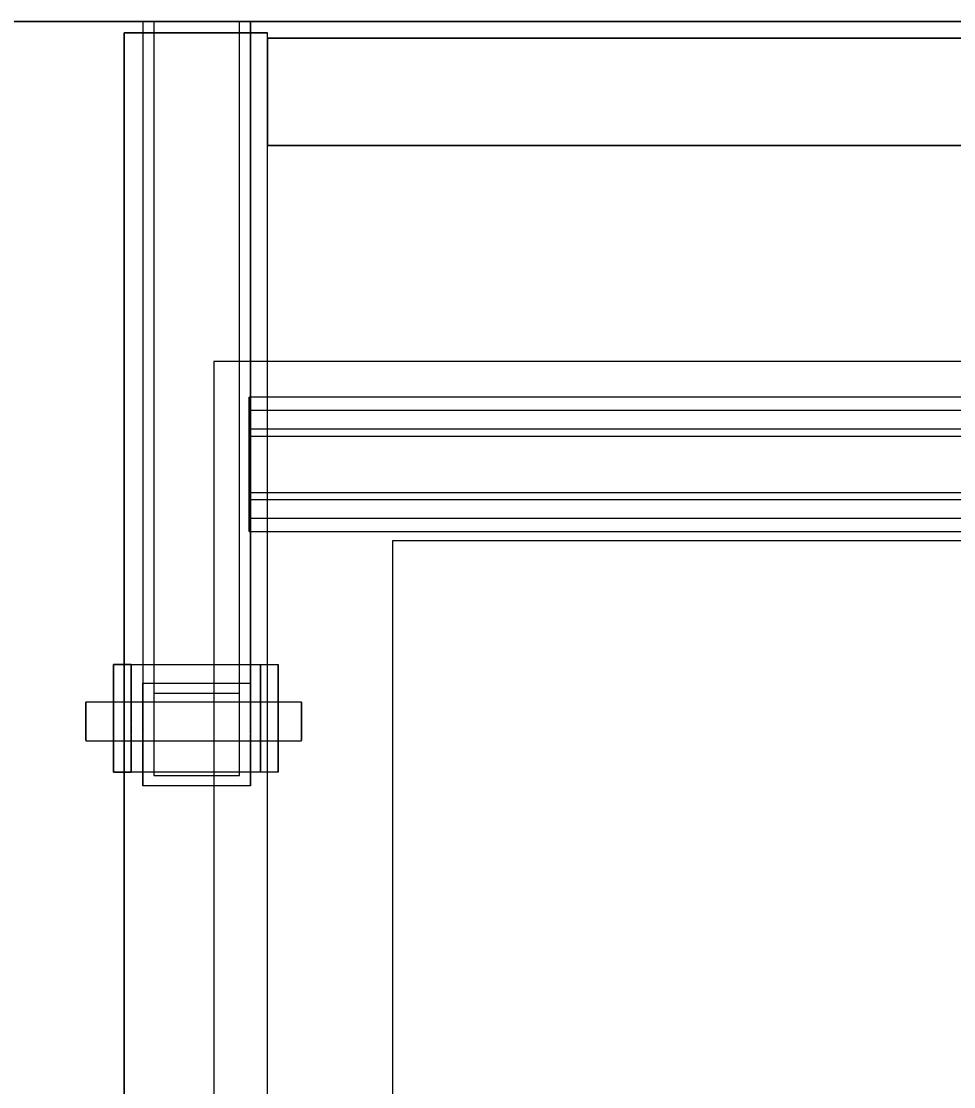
# Model space of a CAD drawing. Header units: millimetres. Extents: x 39486 to 115248, y -1987 to 27400.
# Drawn here: x 103225.2 to 103485.7, y 6758.8 to 7056.4 of the extents above; entities that cross this region are included whole.
import ezdxf

# ---------------------------------------------------------------- set-up
doc = ezdxf.new("R2010")
doc.units = ezdxf.units.MM
for name, color, linetype, lineweight in [('0-1', 7, 'Continuous', 9), ('A-ANNO-DIMS', 7, 'Continuous', 9), ('A-ANNO-DIMS-25', 7, 'Continuous', 9)]:
    doc.layers.add(name, color=color, linetype=linetype, lineweight=lineweight)
for name, color, linetype, lineweight, true_color in [('I-FURN-11', 7, 'Continuous', 9, 0xd9d9d9), ('I-FURN-12', 7, 'Continuous', 9, 0xc9c9c9), ('I-FURN-124', 7, 'Continuous', 9, 0x9c9c9c), ('I-FURN-13', 7, 'Continuous', 9, 0xb3b3b3), ('I-FURN-14', 7, 'Continuous', 9, 0xe0e0e0), ('I-FURN-20', 7, 'Continuous', 9, 0xd3d3d3), ('I-FURN-3', 7, 'Continuous', 9, 0xc0c0c0), ('I-FURN-46', 7, 'Continuous', 9, 0x939393), ('I-FURN-66', 7, 'Continuous', 9, 0xcecece), ('I-FURN-7', 7, 'Continuous', 9, 0xe9e9e9), ('I-FURN-79', 7, 'Continuous', 9, 0xb9b9b9), ('I-FURN-8', 7, 'Continuous', 9, 0xefefef)]:
    doc.layers.add(name, color=color, linetype=linetype, lineweight=lineweight, true_color=true_color)
doc.styles.add('ISOCPEUR_1', font='isocpeur.ttf', dxfattribs={"width": 0.9, "height": 62.5})
doc.dimstyles.new('ISO-2_5_0_9К_БОЛЬШОЙ_1', dxfattribs={"dimscale": 304.8, "dimtxt": 62.248823, "dimasz": 0.123031, "dimexe": 0.098425, "dimexo": 0.246063, "dimgap": 0, "dimtad": 1, "dimdec": 0, "dimrnd": 10, "dimzin": 0, "dimdsep": 46, "dimtxsty": 'ISOCPEUR_1', "dimblk1": 'OBLIQUE', "dimblk2": 'OBLIQUE', "dimsah": 1, "dimcen": 0.09, "dimdle": 0.098425, "dimazin": 0, "dimtfac": 1, "dimtdec": 4, "dimtix": 1, "dimtmove": 0, "dimatfit": 3, "dimfxl": 1, "dimtvp": 1, "dimtolj": 1, "dimtzin": 0, "dimarcsym": 2})

# ---------------------------------------------------------------- blocks, each defined once
blk = doc.blocks.new('Sports-Recreation_Goals-Nets_Unisport_Upward-Hinged-Practice-Basketball-Goall - 5_23-26432267-Развертка 2_19-2')
at = {"layer": '0-1'}
for p, q in [((-19618.37, 6866.19), (-19626.1, 6866.19)), ((-19613.43, 6866.19), (-19618.37, 6866.19)), ((-19610.17, 6866.19), (-19613.43, 6866.19)), ((-19590.41, 6866.19), (-19610.17, 6866.19)), ((-19580.17, 6866.19), (-19590.41, 6866.19)), ((-19577.3, 6866.19), (-19580.17, 6866.19)), ((-19572.37, 6866.19), (-19577.3, 6866.19)), ((-19565.9, 6866.19), (-19572.37, 6866.19)), ((-19626.1, 6855.41), (-19618.37, 6855.41)), ((-19618.37, 6855.41), (-19613.43, 6855.41)), ((-19613.43, 6855.41), (-19610.17, 6855.41)), ((-19610.17, 6855.41), (-19590.41, 6855.41)), ((-19590.41, 6855.41), (-19580.17, 6855.41)), ((-19580.17, 6855.41), (-19577.3, 6855.41)), ((-19577.3, 6855.41), (-19572.37, 6855.41)), ((-19572.37, 6855.41), (-19565.9, 6855.41))]:
    blk.add_line(p, q, dxfattribs=at)
at = {"layer": 'I-FURN-11'}
for p, q in [((-19580.53, 6942.52), (-19580.53, 6947.64)), ((-19580.17, 6917.62), (-19580.17, 6947.64)), ((-19580.53, 6917.62), (-19580.53, 6942.52)), ((-19580.53, 6942.52), (-19580.17, 6942.52)), ((-19590.41, 6876.7), (-19583.17, 6876.7))]:
    blk.add_line(p, q, dxfattribs=at)
at = {"layer": 'I-FURN-12'}
for p, q in [((-19580.53, 6947.64), (-19580.53, 6951.4)), ((-19580.17, 6947.64), (-19580.17, 6951.4)), ((-19580.17, 6947.64), (-19580.53, 6947.64)), ((-19580.53, 6947.64), (-19580.53, 6940.54)), ((-19580.53, 6924.72), (-19580.53, 6947.64)), ((-19575.41, 6917.62), (-19575.41, 6947.64)), ((-19580.17, 6942.52), (-19305.41, 6942.52)), ((-19580.53, 6940.54), (-19580.17, 6940.54)), ((-19580.53, 6940.54), (-19580.53, 6917.62)), ((-19580.17, 6924.72), (-19580.53, 6924.72)), ((-19580.53, 6917.62), (-19580.53, 6924.72)), ((-19580.53, 6917.62), (-19580.17, 6917.62)), ((-19580.53, 6913.87), (-19580.53, 6917.62)), ((-19580.17, 6913.87), (-19580.17, 6917.62)), ((-19590.41, 6876.7), (-19583.17, 6876.7)), ((-19583.17, 6876.7), (-19580.17, 6876.7)), ((-19590.41, 6871.54), (-19583.17, 6871.54)), ((-19583.17, 6855.52), (-19583.17, 6866.17)), ((-19580.17, 6857.49), (-19580.17, 6866.15)), ((-19577.3, 6866.14), (-19577.3, 6855.46)), ((-19575.41, 6855.47), (-19575.41, 6866.13)), ((-19572.37, 6855.48), (-19572.37, 6866.11)), ((-19580.17, 6855.44), (-19580.17, 6857.21)), ((-19580.17, 6846.7), (-19590.41, 6846.7))]:
    blk.add_line(p, q, dxfattribs=at)
at = {"layer": 'I-FURN-124'}
for p, q in [((-19575.41, 6951.4), (-19575.41, 6959.94)), ((-19575.41, 6876.7), (-19575.41, 6913.87)), ((-19575.41, 6512.72), (-19575.41, 6846.7))]:
    blk.add_line(p, q, dxfattribs=at)
at = {"layer": 'I-FURN-13'}
for p, q in [((-19583.17, 6868.68), (-19583.17, 6961.33)), ((-19583.17, 6845.75), (-19583.17, 6961.33)), ((-19580.17, 6951.4), (-19580.17, 6961.33)), ((-19575.41, 6959.94), (-19575.41, 6961.33)), ((-19580.53, 6951.4), (-19580.53, 6922.74)), ((-19580.17, 6951.4), (-19580.48, 6951.4)), ((-19575.41, 6947.64), (-19575.41, 6951.4)), ((-19305.41, 6947.64), (-19580.17, 6947.64)), ((-19580.17, 6940.54), (-19305.41, 6940.54)), ((-19010.53, 6924.72), (-19580.17, 6924.72)), ((-19580.17, 6917.62), (-19298.91, 6917.62)), ((-19575.41, 6913.87), (-19575.41, 6917.62)), ((-19580.17, 6871.54), (-19580.17, 6913.87)), ((-19583.17, 6876.7), (-19580.17, 6876.7)), ((-19580.17, 6876.7), (-19572.37, 6876.7)), ((-19577.3, 6876.7), (-19577.3, 6866.14)), ((-19575.41, 6866.13), (-19575.41, 6876.7)), ((-19572.37, 6866.11), (-19572.37, 6876.7)), ((-19583.17, 6871.54), (-19580.17, 6871.54)), ((-19580.17, 6866.15), (-19580.17, 6871.54)), ((-19583.17, 6868.68), (-19590.41, 6868.68)), ((-19583.17, 6866.17), (-19583.17, 6868.68)), ((-19565.9, 6864.38), (-19565.9, 6866.18)), ((-19565.9, 6855.52), (-19565.9, 6864.38)), ((-19583.17, 6845.75), (-19583.17, 6855.43)), ((-19580.17, 6842.88), (-19580.17, 6855.44)), ((-19577.3, 6855.46), (-19577.3, 6846.7)), ((-19575.41, 6846.7), (-19575.41, 6855.47)), ((-19572.37, 6846.7), (-19572.37, 6855.48)), ((-19580.17, 6846.7), (-19590.41, 6846.7)), ((-19590.41, 6845.75), (-19583.17, 6845.75)), ((-19572.37, 6846.7), (-19580.17, 6846.7))]:
    blk.add_line(p, q, dxfattribs=at)
at = {"layer": 'I-FURN-14'}
for p, q in [((-18745.43, 7056.35), (-19845.4, 7056.35)), ((-19610.17, 7056.35), (-19610.17, 6871.54)), ((-19607.17, 7056.35), (-19607.17, 6868.68)), ((-19607.17, 7056.35), (-19607.17, 6845.75)), ((-19583.17, 6961.33), (-19583.17, 7056.35)), ((-19583.17, 6961.33), (-19583.17, 7056.35)), ((-19580.17, 6961.33), (-19580.17, 7056.35)), ((-19615.41, 6876.7), (-19615.41, 7053.15)), ((-19615.41, 7053.15), (-19610.17, 7053.15)), ((-19607.17, 7053.15), (-19610.17, 7053.15)), ((-19580.17, 7053.15), (-19583.17, 7053.15)), ((-19580.17, 7053.15), (-19575.41, 7053.15)), ((-19575.41, 7051.65), (-19575.41, 7053.15)), ((-19575.41, 7051.65), (-19299.41, 7051.65)), ((-19575.41, 6961.33), (-19575.41, 7021.65)), ((-19310.41, 7021.65), (-19575.41, 7021.65)), ((-19618.37, 6866.11), (-19618.37, 6876.7)), ((-19618.37, 6876.7), (-19610.17, 6876.7)), ((-19615.41, 6876.7), (-19615.41, 6866.13)), ((-19613.43, 6876.7), (-19613.43, 6866.14)), ((-19610.17, 6876.7), (-19607.17, 6876.7)), ((-19610.17, 6866.15), (-19610.17, 6871.54)), ((-19610.17, 6871.54), (-19607.17, 6871.54)), ((-19590.41, 6868.68), (-19607.17, 6868.68)), ((-19607.17, 6868.68), (-19607.17, 6866.17)), ((-19626.1, 6866.18), (-19626.1, 6864.38)), ((-19626.1, 6864.38), (-19626.1, 6855.52)), ((-19618.37, 6846.7), (-19618.37, 6855.48)), ((-19615.41, 6855.47), (-19615.41, 6846.7)), ((-19613.43, 6855.46), (-19613.43, 6846.7)), ((-19610.17, 6842.88), (-19610.17, 6855.44)), ((-19607.17, 6855.43), (-19607.17, 6845.75)), ((-19610.17, 6846.7), (-19618.37, 6846.7)), ((-19615.41, 6486.34), (-19615.41, 6846.7)), ((-19590.41, 6846.7), (-19610.17, 6846.7)), ((-19607.17, 6845.75), (-19590.41, 6845.75))]:
    blk.add_line(p, q, dxfattribs=at)
at = {"layer": 'I-FURN-20'}
for p, q in [((-19845.4, 7056.35), (-18745.43, 7056.35)), ((-19610.17, 7056.35), (-19610.17, 6842.88)), ((-19580.17, 7056.35), (-19580.17, 6961.33)), ((-19610.17, 7053.15), (-19615.41, 7053.15)), ((-19615.41, 7053.15), (-19615.41, 6876.7)), ((-19575.41, 7053.15), (-19580.17, 7053.15)), ((-19575.41, 6961.33), (-19575.41, 7053.15)), ((-19299.41, 7051.65), (-19575.41, 7051.65)), ((-19575.41, 7051.65), (-19575.41, 7021.65)), ((-19575.41, 7021.65), (-19299.41, 7021.65)), ((-19613.43, 6876.7), (-19618.37, 6876.7)), ((-19618.37, 6876.7), (-19618.37, 6846.7)), ((-19613.43, 6846.7), (-19613.43, 6876.7)), ((-19613.43, 6876.7), (-19610.17, 6876.7)), ((-19626.1, 6857.21), (-19626.1, 6866.19)), ((-19626.1, 6855.52), (-19626.1, 6857.21)), ((-19618.37, 6846.7), (-19613.43, 6846.7)), ((-19615.41, 6846.7), (-19615.41, 6486.34)), ((-19610.17, 6846.7), (-19613.43, 6846.7)), ((-19590.41, 6842.88), (-19610.17, 6842.88))]:
    blk.add_line(p, q, dxfattribs=at)
at = {"layer": 'I-FURN-3'}
for p, q in [((-19000.41, 6961.33), (-19590.41, 6961.33)), ((-19590.41, 6961.33), (-19590.41, 6511.33)), ((-19540.41, 6561.33), (-19540.41, 6911.33)), ((-19540.41, 6911.33), (-19050.41, 6911.33))]:
    blk.add_line(p, q, dxfattribs=at)
at = {"layer": 'I-FURN-46'}
for p, q in [((-19000.41, 6961.33), (-19590.41, 6961.33)), ((-19590.41, 6961.33), (-19590.41, 6511.33)), ((-19580.17, 6961.33), (-19580.17, 6842.88)), ((-19575.41, 6951.4), (-19575.41, 6961.33)), ((-19305.41, 6951.4), (-19580.17, 6951.4)), ((-19580.53, 6922.74), (-19580.53, 6913.87)), ((-19010.53, 6922.74), (-19580.53, 6922.74)), ((-19580.53, 6913.87), (-19298.91, 6913.87)), ((-19575.41, 6876.7), (-19575.41, 6913.87)), ((-19540.41, 6561.33), (-19540.41, 6911.33)), ((-19540.41, 6911.33), (-19050.41, 6911.33)), ((-19580.17, 6876.7), (-19577.3, 6876.7)), ((-19577.3, 6876.7), (-19572.37, 6876.7)), ((-19577.3, 6846.7), (-19577.3, 6876.7)), ((-19572.37, 6876.7), (-19572.37, 6846.7)), ((-19565.9, 6866.19), (-19565.9, 6857.21)), ((-19565.9, 6857.21), (-19565.9, 6855.52)), ((-19577.3, 6846.7), (-19580.17, 6846.7)), ((-19572.37, 6846.7), (-19577.3, 6846.7)), ((-19575.41, 6511.33), (-19575.41, 6846.7)), ((-19580.17, 6842.88), (-19590.41, 6842.88))]:
    blk.add_line(p, q, dxfattribs=at)
at = {"layer": 'I-FURN-66'}
for p, q in [((-19575.41, 6917.62), (-19575.41, 6947.64)), ((-19575.41, 6855.47), (-19575.41, 6866.13))]:
    blk.add_line(p, q, dxfattribs=at)
at = {"layer": 'I-FURN-7'}
for p, q in [((-19610.17, 7053.15), (-19607.17, 7053.15)), ((-19583.17, 7053.15), (-19607.17, 7053.15)), ((-19583.17, 7053.15), (-19580.17, 7053.15)), ((-19575.41, 7021.65), (-19575.41, 7051.65)), ((-19575.41, 7021.65), (-19575.41, 7051.65)), ((-19615.41, 6866.13), (-19615.41, 6876.7)), ((-19610.17, 6876.7), (-19607.17, 6876.7)), ((-19607.17, 6876.7), (-19590.41, 6876.7)), ((-19607.17, 6871.54), (-19590.41, 6871.54)), ((-19618.37, 6855.48), (-19618.37, 6866.11)), ((-19615.41, 6866.13), (-19615.41, 6855.47)), ((-19613.43, 6866.14), (-19613.43, 6860.45)), ((-19610.17, 6857.21), (-19610.17, 6866.15)), ((-19607.17, 6866.17), (-19607.17, 6863.62)), ((-19607.17, 6863.36), (-19607.17, 6855.43)), ((-19613.43, 6860.3), (-19613.43, 6857.21)), ((-19613.43, 6856.95), (-19613.43, 6855.46)), ((-19610.17, 6855.44), (-19610.17, 6857)), ((-19615.41, 6846.7), (-19615.41, 6855.47)), ((-19590.41, 6846.7), (-19610.17, 6846.7))]:
    blk.add_line(p, q, dxfattribs=at)
at = {"layer": 'I-FURN-79'}
for p, q in [((-19575.41, 6947.64), (-19575.41, 6951.4)), ((-19575.41, 6913.87), (-19575.41, 6917.62)), ((-19575.41, 6866.13), (-19575.41, 6876.7)), ((-19575.41, 6846.7), (-19575.41, 6855.47))]:
    blk.add_line(p, q, dxfattribs=at)
at = {"layer": 'I-FURN-8'}
for p, q in [((-19607.17, 7053.15), (-19583.17, 7053.15)), ((-19607.17, 6876.7), (-19590.41, 6876.7)), ((-19615.41, 6855.47), (-19615.41, 6866.13))]:
    blk.add_line(p, q, dxfattribs=at)
blk = doc.blocks.new('DIMBLOCK110-Развертка 2_19-2')
at = {"layer": 'A-ANNO-DIMS-25'}
for p, q in [((101336.07, 4170), (101336.07, 8430)), ((103194.39, 8400), (101306.07, 8400)), ((101336.07, 8400), (103194.39, 8400)), ((101384.56, 4200), (101306.07, 4200)), ((101336.07, 4200), (101384.56, 4200))]:
    blk.add_line(p, q, dxfattribs=at)
at = {"layer": 'A-ANNO-DIMS-25', "lineweight": 20}
for p, q in [((101336.07, 8400), (101317.32, 8418.75)), ((101336.07, 8400), (101354.82, 8381.25)), ((101336.07, 4200), (101317.32, 4218.75)), ((101336.07, 4200), (101354.82, 4181.25))]:
    blk.add_line(p, q, dxfattribs=at)
at = {"layer": 'A-ANNO-DIMS-25', "color": 0, "insert": (101254.42, 6218), "char_height": 62.5, "width": 196.802, "attachment_point": 1, "rotation": 90, "line_spacing_factor": 1.149209, "style": 'ISOCPEUR_1'}
blk.add_mtext('4200', dxfattribs=at)
blk = doc.blocks.new('_Oblique')
at = {"color": 0, "linetype": 'ByBlock', "lineweight": -2}
blk.add_line((-0.5, -0.5), (0.5, 0.5), dxfattribs=at)

msp = doc.modelspace()

# ---------------------------------------------------------------- block references
at = {"layer": 'I-FURN-3'}
msp.add_blockref('Sports-Recreation_Goals-Nets_Unisport_Upward-Hinged-Practice-Basketball-Goall - 5_23-26432267-Развертка 2_19-2', (122869.39, 0), dxfattribs=at)

# ---------------------------------------------------------------- dimensions: what is measured, and where the dimension line sits
at = {"layer": 'A-ANNO-DIMS'}
dim = msp.add_linear_dim(base=(101336.07, 8400), p1=(101309.56, 4200), p2=(103269.39, 8400), angle=90, dimstyle='ISO-2_5_0_9К_БОЛЬШОЙ_1', override={"dimpost": '<>', "dimfxl": 4634.753767}, dxfattribs=at)
dim.commit()
dim.dimension.update_dxf_attribs({"geometry": 'DIMBLOCK110-Развертка 2_19-2', "text_midpoint": (101304.82, 6300)})

doc.saveas('drawing.dxf')
